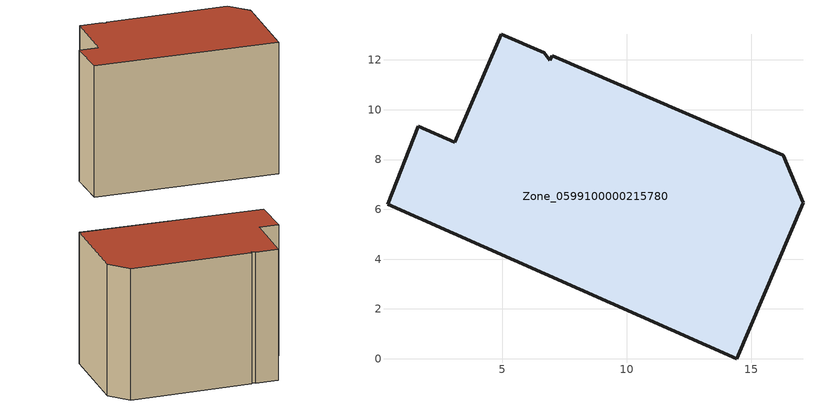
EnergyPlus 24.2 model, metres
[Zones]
Zone_0599100000215780
 floor ground (C_G): 6.7,12.29 6.91,11.97 7.01,12.16 16.29,8.18 17.08,6.27 14.41,0 0.4,6.21 1.65,9.34 3.11,8.7 4.97,13.03 z0
 wall outside (C_F): 16.29,8.18 7.01,12.16 6.91,11.97 6.7,12.29 4.97,13.03 3.11,8.7 1.65,9.34 0.4,6.21 14.41,0 17.08,6.27 16.29,8.18 z0:11.28
 roof outside (C_R): 6.91,11.97 6.7,12.29 4.97,13.03 3.11,8.7 1.65,9.34 0.4,6.21 14.41,0 17.08,6.27 16.29,8.18 7.01,12.16 z11.28
[BUILDING]
Pand.0599100000215780: North Axis=0; Terrain=City; Loads Convergence Tolerance Value=0.04; Temperature Convergence Tolerance Value=0.4; Solar Distribution=FullExterior; Maximum Number of Warmup Days=25; Minimum Number of Warmup Days=1
[Site:Location]
Rotterdam.The.Hague.AP_ZH_NLD Design_Conditions: Latitude=51.96; Longitude=4.45; Time Zone=1; Elevation=-4.5
[SITE:GROUNDTEMPERATURE:BUILDINGSURFACE]
18, 18, 18, 18, 18, 18, 18, 18, 18, 18, 18, 18
[MATERIAL] Thermal Absorptance=0.9; Solar Absorptance=0.7; Visible Absorptance=0.7
Name | Roughness | Thickness | Conductivity | Density | Specific Heat
G.TC.1946 | MediumSmooth | 0.15 | 1 | 540 | 1210
F.TC.1946 | Rough | 0.3 | 0.857143 | 1920 | 840
R.TC.1946 | MediumRough | 0.2 | 0.909091 | 1500 | 1000
[CONSTRUCTION]
C_G: G.TC.1946
C_F: F.TC.1946
C_R: R.TC.1946
[ZONE]
Zone_0599100000215780: Type=1; Multiplier=1; Ceiling Height=Autocalculate; Volume=Autocalculate; Floor Area=autocalculate; Part of Total Floor Area=Yes
[ZONEINFILTRATION:DESIGNFLOWRATE]
Infil_Zone_0599100000215780: Zone or ZoneList or Space or SpaceList=Zone_0599100000215780; Schedule=AlwaysOn; Design Flow Rate Calculation Method=Flow/Area; Flow Rate per Floor Area=0.003; Constant Term Coefficient=1; Temperature Term Coefficient=0; Velocity Term Coefficient=0; Velocity Squared Term Coefficient=0
[HVACTEMPLATE:ZONE:IDEALLOADSAIRSYSTEM]
Zone_0599100000215780: Maximum Heating Supply Air Temperature=50; Minimum Cooling Supply Air Temperature=13; Maximum Heating Supply Air Humidity Ratio=0.0156; Minimum Cooling Supply Air Humidity Ratio=0.0077; Heating Limit=NoLimit; Cooling Limit=NoLimit; Dehumidification Control Type=ConstantSensibleHeatRatio; Cooling Sensible Heat Ratio=0.7; Dehumidification Setpoint=60; Humidification Control Type=None; Humidification Setpoint=30; Outdoor Air Method=None; Outdoor Air Flow Rate per Person=0.00944; Outdoor Air Flow Rate per Zone Floor Area=0; Outdoor Air Flow Rate per Zone=0; Demand Controlled Ventilation Type=None; Outdoor Air Economizer Type=NoEconomizer; Heat Recovery Type=None; Sensible Heat Recovery Effectiveness=0.7; Latent Heat Recovery Effectiveness=0.65
[ZONECONTROL:THERMOSTAT]
ThermostatControl_Zone_0599100000215780: Zone or ZoneList=Zone_0599100000215780; Control Type Schedule=DualSetpointControlType; Control 1=Thermostat_Zone_0599100000215780; Temperature Difference Between Cutout And Setpoint=0
[THERMOSTATSETPOINT:DUALSETPOINT]
Thermostat_Zone_0599100000215780: Heating Setpoint Temperature Schedule=HeatingSetpoint_Zone_0599100000215780; Cooling Setpoint Temperature Schedule=CoolingSetpoint_Zone_0599100000215780
[SCHEDULE:COMPACT]
HeatingSetpoint_Zone_0599100000215780: Through: 12/31, For: AllDays, Until: 24:00, 21
CoolingSetpoint_Zone_0599100000215780: Through: 12/31, For: AllDays, Until: 24:00, 24
DualSetpointControlType: Through: 12/31, For: AllDays, Until: 24:00, 4
AlwaysOn: Through: 12/31, For: AllDays, Until: 24:00, 1
